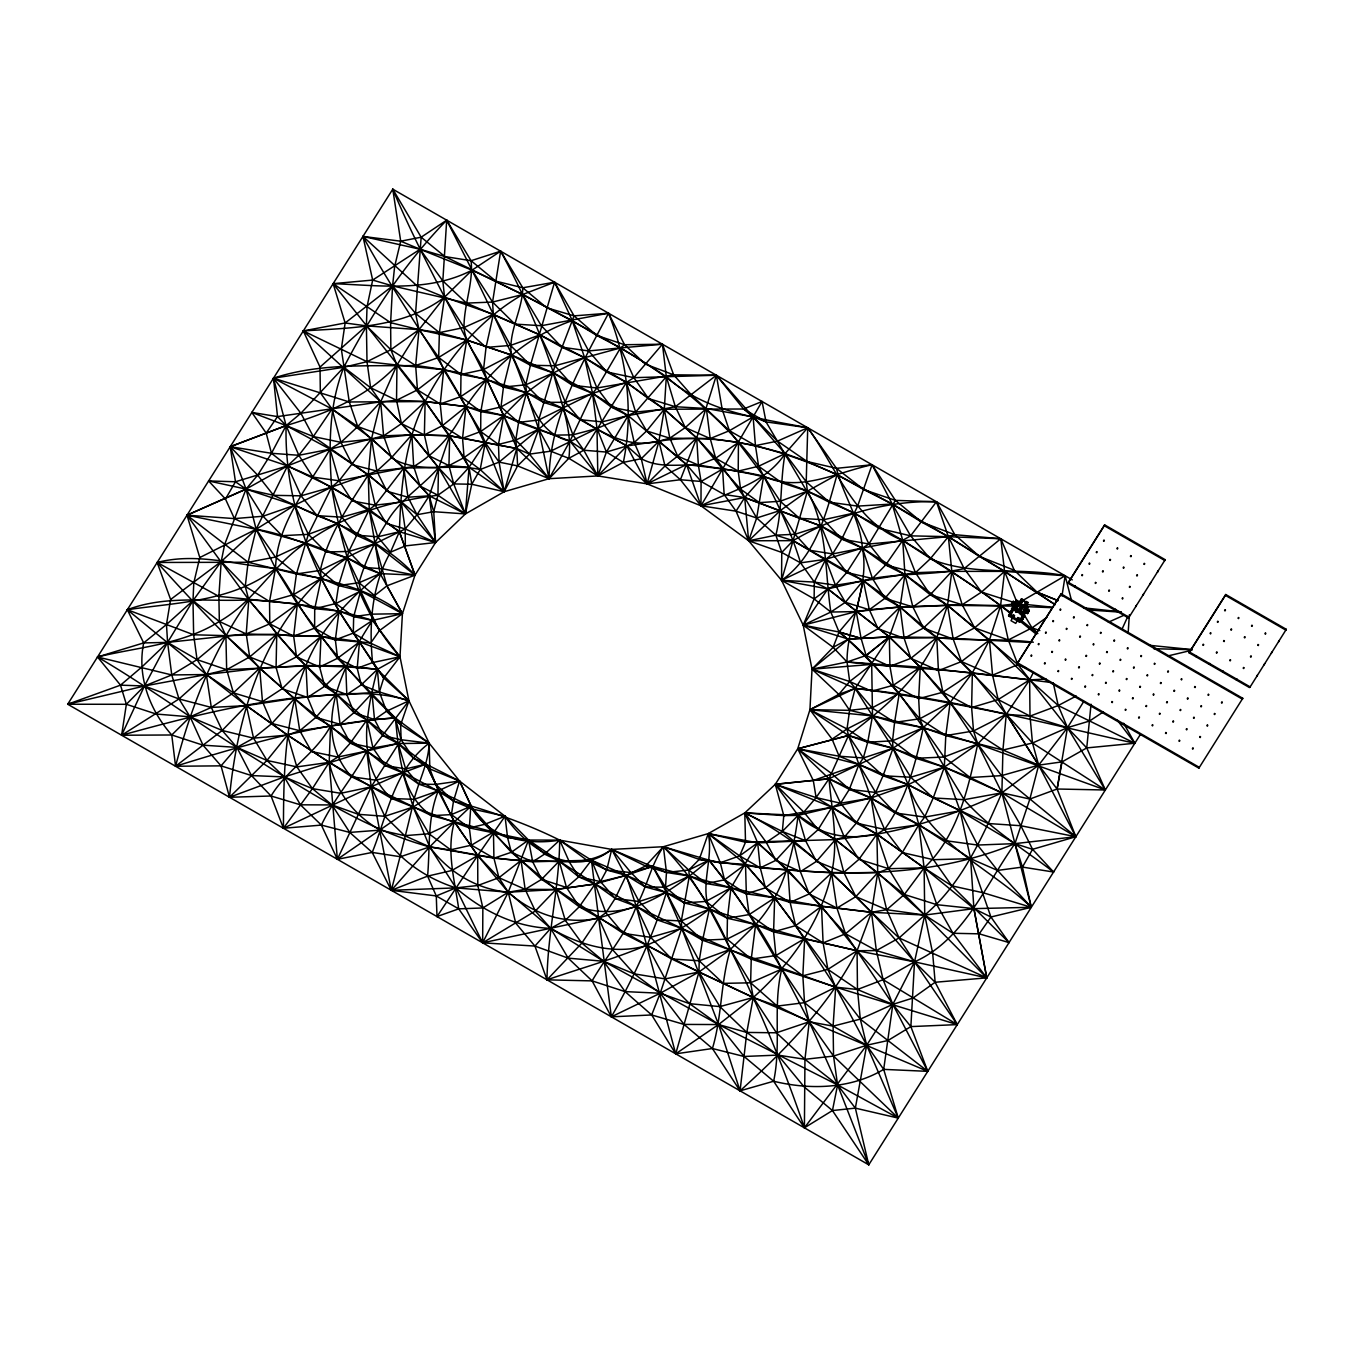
<?xml version="1.0" encoding="UTF-8"?>
<svg xmlns="http://www.w3.org/2000/svg" width="1354" height="1354" viewBox="0 0 1354 1354"><rect width="100%" height="100%" fill="white"/><g stroke="black" fill="none" stroke-linecap="round" stroke-linejoin="round"><path stroke-width="1.5" d="M1140.305 734.596L868.76 1164.829L482.65 942.824L482.853 907.959L477.81 885.499L477.691 855.542L454.385 821.844L426.002 764.147L366.883 720.023L336.249 694.077L296.492 656.842L248.781 599.839L187.004 515.197L392.778 189.171L1072.3 579.884M1123.685 723.273L1134.838 743.244C1042.089 722.918 949.848 697.936 855.153 688.391L838.82 694.382L809.946 709.682L848.501 735.476L893.031 748.254L944.33 767.143L1001.892 792.818L1029.852 799.046L1057.119 789.01L1105.338 789.991L1086.754 747.916L1067.46 727.657L1017.903 664.577L947.546 605.323L904.946 574.671L862.396 548.065L821.049 525.978L799.503 518.311L780.226 501.251L763.639 476.117L729.417 430.707L691.708 395.25L673.649 374.821L662.461 344.221L620.471 347.927L584.589 357.693L553.397 372.925L526.503 392.643L503.671 415.543L485.274 442.64L480.179 469.55L471.767 484.241L465.404 513.928L435.582 542.531L415.001 575.145L402.426 613.684L372.418 620.403C332.492 607.252 290.551 602.581 248.781 599.839C207.907 602.09 166.593 594.795 127.344 609.723L206.367 674.529L246.377 705.637L287.471 735.053L351.566 776.807L431.571 815.683L493.465 832.033L507.581 837.686L528.534 840.039L559.693 840.14L611.72 849.415L663.392 846.724L708.26 833.59L744.802 812.908L775.3 784.304L797.726 748.779L809.946 709.682L812.028 669.181L803.21 625.176L781.563 580.324L748.644 540.771L700.966 505.804L701.084 481.465L698.359 465.099L696.701 437.901L716.401 375.244L673.649 374.821L596.962 388.006L572.454 385.281L553.397 372.925L511.389 354.985L466.758 340.091L439.39 332.644L419.012 329.665L366.409 325.874L345.135 322.98L303.296 330.918L320.018 367.069L320.339 392.778L332.018 408.993L371.521 438.73L403.83 467.976L429.218 495.835L465.404 513.928L504.162 491.722L549.064 478.69L597.825 475.931L647.06 483.869L700.966 505.804L736.034 511.169L756.683 517.99L775.859 535.185L793.122 540.652L863.293 580.612L900.038 606.998L936.765 637.548C968.838 641.542 1001.3 637.988 1033.339 642.219M1033.288 672.616L1029.632 679.877L1006.293 714.286L977.723 743.955L944.33 767.143L908.111 784.694L871.062 798.014L798.081 815.379L744.802 812.908L757.681 842.814L787.825 869.962L845.522 933.786L892.828 1004.38L910.87 1026.603L927.761 1071.352L753.247 997.492L698.969 971.986L623.195 933.346L541.583 879.372L521.07 860.467L484.681 824.332L472.58 809.066L459.531 781.021L438.239 790.854L413.224 807.018L384.807 816.293L358.268 814.313L332.018 804.936L300.419 804.818L271.054 796L229.503 797.269L221.04 765.856L202.998 745.174L190.119 716.841L178.999 698.952L171.755 674.952L167.591 642.388L166.474 624.516L170.621 599.483L157.166 562.469L248.12 562.265L296.441 573.961L320.323 570.389L405.184 528.94L417.015 514.706L433.737 511.694L465.404 513.928L453.725 483.937L438.51 467.638L411.887 434.736L380.677 401.833L370.624 387.752L367.002 361.687L366.409 325.874L367.036 306.715L372.672 280.075L362.957 236.408L420.095 249.254L444.907 256.566L522.712 294.529L572.285 320.61L596.674 335.403L624.549 344.728L662.461 344.221L633.841 377.681L626.462 382.37L583.828 450.222L568.832 458.312L549.064 478.69L529.516 454.132L516.771 448.496L449.68 435.768L411.887 434.736L383.588 435.886L330.037 449.173L287.522 465.911L246.039 489.099L187.004 515.197L67.7 704.232L391.323 890.306L455.892 887.885L508.241 892.218L556.02 889.476L595.1 883.993L626.242 875.361L645.536 866.035L663.392 846.724L699.256 859.401L720.311 862.752L739.639 855.88L745.512 842.222L744.802 812.908L782.324 831.458L831.576 872.856L855.83 896.653L871.485 912.274L914.525 961.848L935.14 982.259L957.261 1024.606L835.689 987.168L751.233 959.089L681.722 928.37L636.228 906.401L615.19 898.43L595.1 883.993L559.219 861.093L544.545 854.12L528.534 840.039L505.025 816.242L459.531 781.021L429.167 743.194L408.925 700.763L383.741 677.982L372.57 662.597C368.88 625.209 371.487 585.571 390.494 552.195L405.337 545.899L435.582 542.531L417.015 514.706L368.271 474.865L330.037 449.173L286.117 425.579L277.519 416.592L273.491 378.189L332.018 408.993L357.761 426.578L403.83 467.976L429.218 495.835L433.737 511.694L435.582 542.531L399.379 531.733L369.236 509.476L331.628 487.118L287.522 465.911L271.477 453.285L266.179 433.094L251.844 412.428L277.519 416.592L380.677 401.833L396.536 400.293L425.122 401.546L465.979 406.623L503.671 415.543L569.983 441.116L583.828 450.222L606.406 452.067L626.834 445.957L658.941 441.167L669.824 438.188L710.207 438.544L738.438 442.419L755.43 445.618L785.066 453.624L807.102 461.494L837.043 474.679L892.235 504.026L921.448 522.001L954.807 534.678L1000.792 538.757L1004.566 571.388L1000.589 605.61L989.435 640.019L972.375 672.853L950.153 702.489L923.208 727.69L893.031 748.254L829.02 778.77L775.3 784.304L798.081 815.379L835.367 839.615L877.697 872.738L924.748 915.067L952.962 933.278L979.213 933.837L1009.035 942.587L951.828 885.854L924.122 867.863L876.884 834.149L816.107 797.574L813.297 780.479L797.726 748.779L839.108 756.209L908.111 784.694L960.121 810.809L1014.941 843.627L1032.56 849.313L1075.821 836.721L1038.67 765.145L1006.276 714.286L998.186 699.561L936.765 637.531C919.027 679.488 883.637 708.447 848.501 735.476L797.726 748.779L829.02 778.77L871.062 798.014L918.824 824.755L970.598 858.673L997.543 870.419L1022.439 867.085L1053.581 872.027C1023.201 848.619 989.74 828.716 964.166 799.689C948.274 773.388 931.467 747.256 919.721 718.805C893.877 688.814 870.199 656.487 839.023 631.979L830.831 612.042L814.126 598.908L781.563 580.324L781.766 552.449L775.859 535.185C782.544 508.461 780.09 480.738 785.066 453.624L807.729 427.762L836.45 468.332L863.852 489.64L892.235 504.026L948.359 536.675L1004.566 571.388L1055.172 604.629M392.778 189.171C425.021 266.84 469.533 338.957 503.671 415.543L498.475 444.417L499.101 462.12L504.162 491.722L480.179 469.55C450.899 462.916 418.572 474.526 391.408 457.77L383.588 435.886L357.761 426.578L349.281 401.969L341.326 349.078L345.135 322.98L333.135 283.663L372.672 280.075L392.575 285.897L466.487 303.11L492.568 302.06L522.712 294.529L554.581 282.191L530.429 365.241L525.758 384.79L526.503 392.643L518.599 422.397L515.756 440.101L516.771 448.496L504.162 491.722C472.952 398.651 409.331 321.88 362.957 236.408L400.699 241.198L421.162 237.204L446.702 220.177L471.074 260.73L495.852 281.158L522.779 287.776L554.581 282.191L574.079 315.871L554.954 365.766L538.672 419.994L538.689 429.235L529.516 454.132L517.6 465.894L504.162 491.722L471.767 484.241L469.059 467.282L464.1 457.584L425.122 401.546L396.959 365.055L390.866 349.704L390.612 322.675L392.575 285.897L394.657 266.45L400.699 241.198L392.778 189.171L421.162 237.204L444.907 256.566L471.074 260.73L500.642 251.184L522.779 287.776C522.509 310.506 507.97 331.933 511.389 354.985C526.858 385.111 530.802 432.264 569.983 441.116L597.825 475.931L623.331 462.374L641.288 458.701C659.432 468.569 678.913 464.117 698.359 465.099C735.459 470.735 772.694 476.117 807.407 491.163C880.218 522.39 946.497 566.395 1010.507 612.634M1053.243 682.89L1058.219 705.536L1067.477 727.657L1105.338 789.991L977.723 743.955L923.208 727.69L894.588 722.393L872.027 707.905L849.686 681.519L847.029 661.988L833.099 647.314L803.21 625.176L814.126 598.908L814.313 582.085L825.72 559.287L832.625 553.921L841.748 539.095L857.624 506.108L872.094 464.761L836.45 468.332L807.102 461.494L777.484 441.116L753.129 416.914L716.401 375.244L633.841 377.681L606.626 371.927L584.589 357.693L540.009 334.912L466.487 303.11L442.826 280.938L420.095 249.254L400.699 241.198M362.957 236.408L417.218 286.032L444.552 297.169L493.33 314.348L540.009 334.912L561.758 347.183L584.589 357.693L626.462 382.37L648.464 398.55L675.358 406.725L706.365 408.519L753.129 416.914L766.042 421.889L807.729 427.762L806.222 481.753L807.407 491.163L781.563 580.324L814.313 582.085L827.819 588.905L889.324 636.871L920.263 667.167L942.926 692.232L950.153 702.489L945.786 735.577L944.33 767.143L960.121 810.809L970.598 858.673L973.915 908.636L986.744 977.859L914.525 961.848L857.065 950.711L804.665 938.576L755.6 924.613L709.394 909.059L666.337 892.641L591.444 860.196L532.697 861.804L493.922 858.182L429.675 846.91L404.643 835.672L380.152 830.12L349.738 832.422L321.372 825.094L283.443 828.276C283.646 773.439 284.323 716.892 305.953 665.508C320.949 627.799 349.197 598.773 380.135 573.605L415.001 575.145L399.379 531.733C400.886 487.22 404.592 441.963 425.122 401.546C447.683 358.251 480.027 319.138 522.712 294.529C571.354 320.543 620.403 345.93 666.32 376.683C704.943 412.191 758.528 418.098 807.729 427.762C836.315 466.893 853.731 521.798 902.729 540.314C938.627 564.686 976.759 585.774 1010.389 613.447M1083.775 701.44L1067.477 727.657L1038.67 765.145L1029.852 799.046L1014.941 843.627L1022.439 867.085L1031.291 907.298L973.915 908.636L924.748 915.067L871.485 912.274L821.506 906.3L774.674 897.854L730.974 887.767L689.321 876.072L666.473 872.467L611.72 849.415C573.859 879.525 527.908 850.109 505.025 816.242L472.58 809.066L459.531 781.021L429.844 768.937L413.325 757.986L401.106 739.741L400.649 724.779L408.925 700.763L399.989 656.758L402.426 613.684C366.24 585.3 319.189 578.53 275.522 568.426C235.85 564.99 196.872 552.178 157.166 562.469C220.482 632.183 286.337 700.813 366.799 751.013C394.149 770.494 426.053 781.969 453.522 801.077C490.08 810.944 525.707 823.215 559.693 840.14C559.32 887.005 547.558 932.906 546.999 979.839L592.121 980.888L625.057 991.602L660.21 993.244L689.575 1003.669L719.888 1006.614L753.247 997.492C790.33 964.336 821.049 922.226 831.576 872.856C838.752 841.528 831.627 810.149 829.02 778.77L848.501 735.476L847.012 728.977L849.618 710.325L855.153 688.391L889.324 636.871L900.038 606.981L904.946 574.671L902.729 540.314L892.235 504.026L872.094 464.761C837.144 472.191 798.691 493.161 763.639 476.117C738.252 470.244 712.306 467.807 686.512 464.54L647.06 483.869L623.331 462.374L606.406 452.067L596.996 428.456L592.544 393.354L584.589 357.693L572.285 320.61L554.581 282.191M522.779 287.776L546.694 307.764L574.079 315.871L608.521 313.214C627.291 360.029 633.554 412.835 623.331 462.374M446.702 220.177L442.826 280.938L444.552 297.169L439.39 332.644L438.679 357.456L443.706 369.676L480.687 431.52L485.274 442.64L499.101 462.12L517.6 465.894L549.064 478.69L569.983 441.116L592.544 393.354L596.962 388.006L620.471 347.927L624.549 344.728L608.521 313.214L541.329 325.722L514.875 324.097L492.568 302.06L472.038 270.157L446.702 220.177C404.795 263.268 371.385 313.993 343.831 367.256C328.683 405.489 328.785 446.718 331.628 487.118C341.36 547.185 358.218 610.603 399.989 656.758L383.741 677.982L379.391 692.012L386.499 711.239L400.649 724.779L429.167 743.194L429.844 768.937L438.239 790.854L454.385 821.844L477.691 855.542L508.241 892.218L550.706 928.353L603.647 961.289L718.551 1024.555L837.584 1084.943L898.261 1118.099L883.688 1069.372L866.678 1045.237L835.689 987.168L795.61 925.628L774.674 897.854L745.512 864.326L739.639 855.88L708.26 833.59L699.256 859.401L688.78 870.03L666.473 872.467L645.536 866.035L611.72 849.415C584.64 868.693 551.603 859.35 521.07 860.467C490.114 858.91 460.258 850.871 429.675 846.91C359.148 827.582 298.709 784.795 236.882 747.391C190.135 717.688 145.318 685.039 97.522 656.978L143.676 642.913L167.591 642.388L246.225 633.943L321.016 636.329L370.607 643.167L399.989 656.758L377.377 669.367L361.264 684.87L346.827 694.551C270.174 695.719 195.179 714.963 121.623 735.239L126.362 704.3L120.506 685.158L97.522 656.978C138.497 646.941 182.824 644.622 219.348 621.469C254.315 601.971 272.645 564.838 305.767 542.92C344.407 514.605 391.018 501.065 437.934 495.226L453.725 483.937L469.059 467.282L485.274 442.64L516.771 448.496L549.064 478.69C549.673 418.623 581.509 365.021 608.521 313.214M1071.623 600.922L1065.141 575.772L1004.566 571.388L951.811 571.371L915.456 572.691L835.469 585.283L814.313 582.085L800.569 562.858L781.766 552.449L748.644 540.771L756.683 517.99L744.7 497.527L715.657 458.227L696.701 437.901L664.289 409.23L626.462 382.37L606.626 371.927L588.651 350.94L572.285 320.61C528.077 335.961 491.654 368 465.979 406.623C455.232 431.672 436.987 452.439 413.698 466.555L403.83 467.976L375.227 505.16L369.236 509.476L348.824 551.45L347.115 557.848L359.03 582.745L374.618 595.574L386.939 585.842L415.001 575.145L399.379 531.733C371.605 511.778 343.087 493.347 312.842 477.116L298.828 455.299L286.117 425.579L273.491 378.189C319.375 362.957 367.95 366.291 415.644 365.546C466.893 371.656 516.856 386.381 563.416 408.62C593.17 426.019 621.943 450.323 658.941 441.167C720.125 431.571 781.698 449.545 837.043 474.679C826.363 512.929 815.988 556.003 781.563 580.324L827.819 588.905L889.324 636.871L920.263 667.167L950.153 702.489L977.723 743.955L1001.52 775.639L1075.821 836.721L1020.848 825.737L988.065 823.503L933.228 797.946L908.111 784.694L875.666 792.462L849.33 789.365L831.39 773.371L797.726 748.779L848.501 735.476L871.062 798.014L876.884 834.149L877.697 872.738L871.485 912.274L857.065 950.711L857.471 989.503L860.298 1019.122L866.678 1045.237L898.261 1118.099L855.356 1108.131L832.456 1110.551L804.411 1127.831C778.787 1052.464 747.256 979.111 709.394 909.059C699.832 885.33 713.609 858.554 708.26 833.59L745.512 842.222L766.279 842.374L782.324 831.458L783.797 815.616L775.3 784.304L829.02 778.77L849.33 789.365L871.062 798.014L895.011 812.925L918.824 824.755L945.498 840.665L977.588 845.048L1014.941 843.627L1075.821 836.721L1057.119 789.01L1038.67 765.145L1002.925 750.031L945.786 735.577L923.208 727.69L849.618 710.325L838.82 694.382L812.028 669.181L847.029 661.988C846.775 623.178 870.03 587.518 862.396 548.065C860.298 519.361 843.102 495.226 836.45 468.332M1128.153 632.978L1129.354 614.784M662.461 344.221L666.32 376.683L664.289 409.23L646.637 430.944L634.247 442.572L626.834 445.957L597.825 475.931L568.832 458.312C572.776 429.066 559.997 400.902 553.397 372.925C539.857 330.714 521.662 290.196 500.642 251.184L472.038 270.157L444.552 297.169L419.012 329.665L396.959 365.055L380.677 401.833L371.521 438.73L368.271 474.865L369.236 509.476L380.135 573.605L402.426 613.684L379.306 630.744L370.607 643.167L353.292 633.13C311.589 572.353 284.171 500.032 286.117 425.579L300.876 413.258L343.831 367.256L367.002 361.687L390.866 349.704L419.012 329.665L466.758 340.091L511.389 354.985L530.429 365.241L553.397 372.925L592.544 393.354L628.138 415.627L686.512 464.54L701.084 481.465L724.153 494.532L744.7 497.527L821.049 525.978L841.748 539.095L862.396 548.065L885.651 564.973L915.456 572.691L930.232 594.728L947.563 605.323L989.435 640.019L1029.632 679.877L1058.219 705.536L1134.838 743.244L1086.754 747.916L1062.044 761.879L1038.67 765.145L1001.52 775.639L970.124 777.534L944.33 767.143L915.795 758.291L893.031 748.254L867.711 742.263L848.501 735.476L863.327 757.969L883.062 775.757L908.111 784.694C928.218 843.136 989.469 867.423 1031.291 907.298L990.925 916.996L973.915 908.636L924.122 867.863L876.884 834.149L856.32 823.097L831.915 807.238L775.3 784.304L803.836 812.095L818.053 829.697L835.367 839.615L904.337 894.486L986.744 977.859L935.14 982.259L913.002 998.016L892.828 1004.38L860.298 1019.122L833.099 1026.146L809.235 1021.762L777.23 1006.09L753.247 997.492L698.969 971.986L671.652 958.971L579.275 906.774L556.02 889.476L511.338 852.292L470.786 806.358L438.239 790.854L418.674 784.101L402.713 772.795L385.061 765.552L366.799 751.013L350.331 743.041L330.528 726.032L315.837 717.417L259.663 668.216L249.661 656.961L225.898 635.652L219.348 621.469L218.874 596.386L221.193 561.555L224.696 544.308L246.039 489.099L257.666 475.186L271.477 453.285L286.117 425.579C327.008 413.308 367.306 397.044 396.959 365.055L443.706 369.676L460.986 374.483L486.611 379.272L503.451 387.058L526.503 392.643L543.293 402.307L563.416 408.62L580.155 419.723L626.834 445.957L641.288 458.701L647.06 483.869L680.419 479.739L701.084 481.465L722.579 469.026L762.065 401.495L766.042 421.889L823.554 519.733L841.748 539.095L868.913 544.02L948.359 536.675L1000.792 538.757L1014.281 570.254L1037.113 592.189L1057.948 600.617L1037.113 592.189L1017.463 603.579M1016.414 605.577L1017.379 606.253M1017.074 604.646L1018.039 605.221M1017.514 606.118L1016.566 605.441M1018.157 605.086L1021.576 598.739L1023.302 599.737L1019.884 605.306M504.162 491.722L469.059 467.282L448.953 465.641L438.51 467.638L403.83 467.976L376.886 471.107L331.628 487.118L301.028 495.835L273.559 495.327L246.039 489.099L187.004 515.197L199.783 557.56L193.791 582.863L192.996 600.651L193.639 634.772L197.058 659.635L206.367 674.529L233.447 692.876L246.377 705.637L287.471 735.053L296.864 766.906L312.419 788.62L332.018 804.936L349.738 832.422L372.215 852.428L391.323 890.306L436.987 916.573L458.701 908.856L482.853 907.959L508.241 892.218L525.149 889.341L556.02 889.476L565.295 920.365L581.831 943.095L603.647 961.289L625.057 991.602L651.68 1014.958L675.714 1053.835L712.424 1048.521L744.074 1056.475L777.941 1055.104L804.953 1059.302L833.539 1056.086L866.678 1045.237L887.936 1040.515L910.87 1026.603L914.525 961.848L924.748 915.067L924.122 867.863L918.824 824.755L908.111 784.694L893.031 748.254L855.153 688.391L812.028 669.181L833.116 647.314L848.45 639.105L889.324 636.871L936.765 637.531L972.375 672.853L1006.293 714.286L1032.51 743.007L1105.338 789.991M762.065 401.495L743.6 409.01L664.289 409.23L635.618 412.09L596.996 428.456L572.894 434.837L554.006 435.159L518.599 422.397L503.671 415.543L480.822 411.633L465.979 406.623L425.122 401.546L380.677 401.833L357.761 426.578L340.954 442.335L330.037 449.173C308.357 486.611 276.741 523.27 275.522 568.426C233.176 601.684 178.136 602.31 127.344 609.723L143.676 642.913C136.906 676.221 149.634 710.105 171.755 734.985L175.563 766.246L221.04 765.856L251.455 775.554L284.289 776.925L312.419 788.62L340.683 793.309L371.182 786.86L402.713 772.795L426.002 764.147L459.531 781.021L453.522 801.077L451.424 814.6L469.364 827.92L528.534 840.039L559.219 861.093L578.75 876.867L595.1 883.993L636.228 906.401L657.045 919.84L681.722 928.37L702.557 940.218L835.689 987.168L857.471 989.503L892.828 1004.38L927.761 1071.352L883.688 1069.372C850.972 1089.005 809.946 1090.088 773.642 1081.237L740.063 1090.833L712.424 1048.521L684.024 1024.419L660.21 993.244L634.18 973.848L612.99 950.169L598.637 917.995L591.444 860.196L559.693 840.14C526.672 845.556 487.897 838.244 470.786 806.358L451.424 814.6L431.571 815.683C399.667 794.036 399.413 752.435 395.283 717.925L337.569 658.281L297.372 603.986L275.522 568.426L256.126 529.262L246.039 489.099L230.248 446.702L286.117 425.579L313.316 436.547L340.954 442.335L411.887 434.736L449.68 435.768L485.274 442.64L464.1 457.584L448.953 465.641L429.1 455.773L424.377 434.939L425.122 401.546L417.455 389.867L333.135 283.663C379.712 285.423 428.778 292.498 472.038 270.157L522.712 294.529L541.329 325.722L561.758 347.183L588.651 350.94L620.471 347.927C673.412 378.561 721.428 417.269 758.612 466.25C774.674 497.493 790.364 529.143 800.569 562.858L825.72 559.287L862.396 548.065L902.729 540.314L910.616 535.846L936.443 501.759L954.807 534.678L979.399 556.409L1004.566 571.388L1054.901 604.578M471.767 484.241L453.725 483.937L448.953 465.641L449.68 435.768L429.218 495.835L435.582 542.531L401.207 502.131L368.271 474.865L313.316 436.547L300.876 413.258L273.491 378.189L349.281 401.969L380.677 401.833L411.887 434.736L413.698 466.555L420.045 486.069L437.934 495.226L465.404 513.928L469.059 467.282L449.68 435.768L425.122 401.546L401.478 423.65L383.588 435.886L380.677 401.833L303.296 330.918C351.888 327.803 403.746 327.922 444.552 297.169L464.016 327.533L486.035 347.419L510.509 345.422L540.009 334.912L554.954 365.766L572.454 385.281L592.544 393.354L611.568 407.199L628.138 415.627L675.358 406.725L716.401 375.244L743.6 409.01L753.129 416.914L785.066 453.624L806.222 481.753L829.207 502.182L854.239 512.997L879.186 528.382L910.616 535.846L948.359 536.675L954.807 534.678L948.359 536.675L930.266 558.813L915.456 572.691L902.729 540.314L885.651 564.973L868.913 544.02L854.239 512.997L823.554 519.733L799.503 518.311L744.7 497.527L700.966 505.804L680.419 479.739L665 465.996L658.941 441.167L664.289 409.23L648.464 398.55L633.841 377.681L620.471 347.927L596.674 335.403L574.079 315.871M1091.036 704.232L1086.754 747.916M421.162 237.204L415.56 313.417L419.012 329.665L415.644 365.546L417.455 389.867L440.219 404L460.698 396.654L486.611 379.272C482.735 360.418 465.387 347.166 464.016 327.533C463.813 305.022 473.528 283.104 471.074 260.73M1015.466 602.936L981.515 592.087L964.166 568.595L948.359 536.675L936.443 501.759L895.4 500.371L868.913 544.02L862.396 548.065L846.741 572.488L835.469 585.283L827.819 588.905L803.21 625.176L839.023 631.979C860.704 650.479 880.32 672.126 899.259 693.4L894.588 722.393L892.54 740.79L893.031 748.254L863.327 757.969L839.108 756.209L832.067 739.132L809.946 709.682L855.153 688.391C905.928 694.72 956.076 703.725 1006.276 714.286L1002.925 750.031L1001.892 792.818L1031.291 907.298L983.393 892.828L951.828 885.854L933.465 859.705L918.824 824.755L924.664 817.088L933.228 797.946L944.33 767.143L910.751 777.247L883.062 775.757L858.91 764.485L797.726 748.779M910.87 1026.603L957.261 1024.606L914.525 961.848L876.343 950.593L857.065 950.711C829.105 1005.65 785.252 1049.841 740.063 1090.833L746.799 1032.425L753.247 997.492L750.624 982.801L751.233 959.089L755.6 924.613C783.204 894.419 793.207 854.865 798.081 815.379L803.836 812.095L831.915 807.238L840.58 803.227L871.062 798.014L875.666 792.462L883.062 775.757L893.031 748.254L910.751 777.247L933.228 797.946L964.166 799.689L1001.892 792.818L1038.67 765.145L1032.493 743.007L1030.005 716.097L1029.632 679.877L920.263 667.167L847.029 661.988L866.103 655.488L889.324 636.871L904.134 638.276L936.765 637.531L938.424 670.653L942.926 692.232L971.613 707.55L998.186 699.561L1029.632 679.877L1046.134 679.065M1021.542 617.119L1022.033 615.461M1013.926 609.977L1023.607 615.545C1031.359 605.306 1019.274 608.369 1028.82 611.483L1027.449 613.599L1024.335 611.636L1027.551 613.48M1019.139 602.97L1016.228 601.311L1008.578 615.833L1019.477 622.112C1020.577 622.248 1030.986 602.581 1024.876 608.437L1028.82 611.483M883.688 1069.372L892.828 1004.38L914.525 961.848C963.879 939.964 985.34 885.211 1014.941 843.627C914.475 885.144 803.938 874.396 699.256 859.401M957.261 1024.606L883.13 979.687L857.065 950.711L773.591 931.84L755.6 924.613L730.415 949.374L698.969 971.986L665.119 978.925L634.18 973.848L603.647 961.289L568.155 958.141L534.932 946.074L482.65 942.824L458.701 908.856L436.276 895.942L391.323 890.306C399.21 860.044 407.114 829.68 414.121 799.334C419.012 780.496 428.473 763.013 429.167 743.194L398.144 743.532L366.799 751.013L284.289 776.925L229.503 797.269C238.067 707.347 268.972 610.925 347.115 557.848L380.135 573.605L359.03 582.745L338.585 585.554L321.236 578.378L296.441 573.961L275.404 557.069L256.126 529.262L234.394 518.599L187.004 515.197L248.12 562.265L275.404 557.069L305.767 542.92L347.115 557.848L363.701 567.36L380.135 573.605M1061.993 595.929L1065.141 575.772C1020.374 566.835 973.391 576.669 930.266 558.813L910.616 535.846L892.235 504.026L857.624 506.108L829.207 502.182L807.407 491.163L781.732 482.786L758.612 466.25L755.43 445.618L753.129 416.914L729.417 430.707L710.207 438.544L685.276 427.593L675.358 406.725L666.32 376.683L635.618 412.09L611.568 407.199L596.962 388.006L584.589 357.693L554.954 365.766L530.429 365.241L510.509 345.422L493.33 314.348L472.038 270.157L420.095 249.254L372.672 280.075M1062.044 761.879L1057.102 789.01L1067.46 727.657L1089.581 721.005L1103.29 711.933M500.642 251.184L492.568 302.06L493.33 314.348L486.035 347.419L483.53 369.574L503.451 387.058L525.758 384.79L553.397 372.925L565.346 402.341L580.155 419.723L601.971 421.856L628.138 415.627L634.247 442.572L641.288 458.701L658.941 441.167L686.512 464.54L700.966 505.804C730.585 490.774 765.585 483.412 785.066 453.624L758.612 466.25L738.218 471.107L715.657 458.227L710.207 438.544L706.365 408.519L685.276 427.593L669.824 438.188L646.637 430.944L635.618 412.09L626.462 382.37L565.346 402.341L543.293 402.307L525.758 384.79L493.33 314.348L464.016 327.533L439.39 332.644L415.56 313.417L392.575 285.897L345.135 322.98M1075.821 836.721L1001.892 792.818C961.966 811.368 920.348 826.431 876.884 834.149C849.127 840.394 819.085 835.672 798.081 815.379L783.797 815.616L744.802 812.908C793.681 836.772 833.81 873.736 871.485 912.274L876.343 950.593L883.13 979.687L892.828 1004.38L866.678 1045.237L804.411 1127.831L773.642 1081.237C781.563 1044.306 772.559 1006.157 781.783 969.041C762.607 929.91 735.916 894.351 708.971 860.128L663.392 846.724C650.834 865.003 646.941 887.259 636.228 906.401C626.377 934.209 606.457 955.738 592.121 980.888L611.365 1016.837L651.68 1014.958L684.024 1024.419L718.551 1024.555L746.799 1032.425L776.434 1032.797L809.235 1021.762L833.539 1056.086L898.261 1118.099M847.012 661.988C888.884 666.185 930.553 668.774 972.358 672.853L971.613 707.55L973.526 730.974L977.723 743.955C968.499 787.622 957.82 836.197 924.122 867.863L888.562 868.693L858.944 859.333L844.321 837.144L831.915 807.238L818.053 829.697L805.562 840.716L757.681 842.814L730.974 887.767L709.394 909.059L702.557 940.218L699.189 960.798L698.969 971.986L719.888 1006.614L746.799 1032.425L777.941 1055.104L804.124 1086.873L832.456 1110.551L868.76 1164.829L855.356 1108.131L866.678 1045.237L833.099 1026.146L804.53 1002.671L781.783 969.041L749.151 914.576L730.974 887.767L708.971 860.128L688.78 870.03L663.392 846.724L666.473 872.467L665.508 887.242L666.337 892.641L681.722 928.37L718.551 1024.555L740.063 1090.833M832.456 1110.551L837.584 1084.943L833.539 1056.086L833.099 1026.146L835.689 987.168L827.92 969.362L823.097 942.892L821.506 906.3C800.891 884.331 780.276 862.769 757.681 842.814L708.26 833.59L720.311 862.752L724.542 879.795L746.342 893.826L774.674 897.854L790.11 902.39L871.485 912.274L886.701 909.719L924.748 915.067C962.288 883.367 982.513 836.823 1001.892 792.818L977.723 743.955L943.958 757.038L915.795 758.291L892.54 740.79L872.501 715.928L871.705 664.408L812.028 669.181L848.467 639.122L889.324 636.871L889.933 666.32L910.853 658.349L936.765 637.531M889.933 666.32L866.103 655.488L861.093 638.394L856.253 611.585L863.277 580.595C896.297 572.268 931.095 576.076 964.166 568.595L1000.792 538.757M645.536 866.035L652.679 866.391L681.316 920.923L702.557 940.218L727.081 939.134L755.6 924.613L727.42 918.283L709.394 909.059L684.261 902.966L666.337 892.641L645.113 886.904L630.964 872.585L611.72 849.415L606.71 870.03L600.448 881.606L595.1 883.993L556.02 889.476L535.304 911.022L482.65 942.824L436.987 916.573L436.276 895.942L427.593 876.14C430.132 847.452 427.221 818.29 438.239 790.854L414.121 799.334L391.729 798.521L329.191 762.37L287.471 735.053L253.553 738.167L222.191 730.466L190.119 716.841L156.184 714.032L126.362 704.3L67.7 704.232L120.506 685.158L141.848 667.014L167.591 642.388L192.996 600.651L221.193 561.555L256.126 529.262L294.647 505.262L331.628 487.118L339.092 480.788L371.521 438.73L376.886 471.107L386.838 491.214L407.96 497.223L429.218 495.835L417.015 514.706L407.96 497.223L403.83 467.976L339.092 480.788L312.842 477.116L287.522 465.911L230.248 446.702L235.461 481.77L225.475 499.034L234.394 518.599L263.014 516.246L294.647 505.262C336.926 523.964 383.097 540.178 415.001 575.145L382.86 568.832L363.701 567.36L348.824 551.45L337.586 523.473L317.073 515.671L273.559 495.327L257.666 475.186L230.248 446.702L286.117 425.579L251.844 412.428M433.737 511.694L437.934 495.226L438.51 467.638L411.887 434.736L391.408 457.77L376.886 471.107L352.328 464.659L340.954 442.335L332.018 408.993L313.316 436.547L298.828 455.299L287.522 465.911L256.126 529.262L248.12 562.265L245.243 586.434L248.781 599.839L246.225 633.943L249.661 656.961L276.081 667.454L305.953 665.508L345.71 665.829L377.377 669.367L408.925 700.763L372.959 748L366.799 751.013L337.823 757.055L329.191 762.37L296.864 766.906L266.975 760.44L236.882 747.391L202.998 745.174L171.755 734.985L121.623 735.239L144.472 685.987L167.591 642.388L197.058 659.635L226.66 669.705L276.081 667.454L296.492 656.842L321.016 636.329L335.352 639.833L359.487 641.931L399.989 656.758L372.418 620.403L353.665 616.629L339.059 611.06L314.72 608.691L297.372 603.986L218.874 596.386L157.166 562.469M712.424 1048.521C722.139 1016.194 720.514 981.819 730.415 949.374C714.303 911.953 691.792 876.224 663.392 846.724M320.018 367.069L366.409 325.874L390.866 349.704L415.644 365.546L438.679 357.456L466.758 340.091L460.986 374.483L460.698 396.654L480.822 411.633L500.997 406.945L518.599 422.397L538.672 419.994L592.544 393.354L601.971 421.856L614.124 438.594L626.834 445.957L647.06 483.869L658.941 441.167L646.637 430.944M855.356 1108.131L837.584 1084.943L804.953 1059.302L776.434 1032.797L753.247 997.492L718.551 1024.555L675.714 1053.835L698.969 971.986L660.21 993.244L611.365 1016.837L598.637 917.995L605.898 912.782L615.19 898.43L626.242 875.361L652.679 866.391L689.321 876.072L706.365 883.57L730.974 887.767L746.342 893.826L765.45 887.818L787.825 869.962L831.576 872.856L877.697 872.738L888.562 868.693L902.272 852.563L918.824 824.755L884.585 829.443L856.32 823.097L840.58 803.227L829.02 778.77L816.107 797.574L803.836 812.095L783.797 815.616M120.506 685.158L144.472 685.987L178.999 698.952L211.309 707.431L246.377 705.637L253.553 738.167L266.975 760.44L284.289 776.925L300.419 804.818L321.372 825.094L337.383 859.299L372.215 852.428C387.532 814.516 394.352 769.123 429.167 743.194L395.283 717.925C320.204 722.985 247.071 743.972 175.563 766.246C190.863 707.313 213.289 649.7 248.781 599.839L269.801 623.805L276.741 634.214L324.706 686.275L336.249 694.077L353.969 712.678L366.883 720.023L383.013 735.679L398.144 743.532L413.325 757.986L426.002 764.147L429.844 768.937M1026.18 609.317L1026.857 608.217M1031.223 642.524L936.765 637.548L947.546 605.323L951.811 571.371L948.359 536.675L921.448 522.001L895.4 500.371L872.094 464.761M303.296 330.918L367.002 361.687L396.959 365.055L396.536 400.293L401.478 423.65L424.377 434.939L442.403 425.664L465.979 406.623L462.543 438.29L464.1 457.584L480.179 469.55L499.101 462.12L563.416 408.62L572.894 434.837L583.828 450.222L597.825 475.931L606.406 452.067L628.138 415.627M833.116 647.314L839.023 631.979L856.253 611.585L869.319 609.723L900.038 606.981L962.203 604.747L974.643 627.867L1008.307 639.968L1032.019 627.867L1046.879 617.356M651.68 1014.958L660.21 993.244L681.722 928.37L681.316 920.923L689.321 876.072L688.78 870.03L706.365 883.57L724.542 879.795L745.512 864.326L760.254 867.863L787.825 869.962L790.11 902.39L795.61 925.628L823.097 942.892L845.522 933.786L871.485 912.274L899.073 937.95L914.525 961.848L883.13 979.687L857.471 989.503L827.92 969.362L774.674 897.854L745.512 864.326L708.26 833.59M1011.59 609.215L1012.487 607.777L1011.946 608.521M1013.909 605.543L1014.535 604.392M1015.923 604.815L1015.466 605.813L1015.974 604.747M680.419 479.739L696.701 437.901L664.289 409.23L669.824 438.188L677.66 456.129L698.359 465.099L715.657 458.227L738.438 442.419L738.218 471.107L740.553 489.116L744.7 497.527L748.644 540.771L793.122 540.652C836.417 515.18 885.973 500.354 936.443 501.759M1024.555 607.946L1023.252 612.363L1016.803 608.64L1018.479 604.002M1016.414 603.461L1013.164 601.396L1011.54 604.273L1014.755 606.067C1011.54 605.881 1010.202 602.005 1013.994 604.578L1016.346 599.957L1018.225 601.041L1017.176 603.596M1012.064 603.596L1013.418 601.43L1015.297 602.513M1016.346 603.63L1013.164 601.396M1013.994 604.578L1016.346 599.957M1011.556 612.803L1013.537 608.589M1008.578 615.833L1016.228 601.311M1014.586 608.945L1017.446 602.005L1009.796 616.527L1015.923 604.409M1012.318 615.782L1013.554 614.682L1014.586 615.731L1014.028 616.764L1012.487 615.393M1017.802 606.203L1015.805 610.265L1017.497 611.246L1015.991 612.313L1015.466 610.722M1013.571 615.952L1011.015 620.691L1015.737 623.399L1017.853 619.59M1015.839 609.994L1019.003 604.764L1016.786 603.038M1019.393 602.479L1018.293 604.646M1017.04 611.974L1017.768 610.603L1017.311 611.331A3.267 2.843 22.4 0 1 1020.747 614.073M1019.664 607.591L1021.559 603.732L1019.427 602.496M1023.252 612.363L1021.153 610.772L1018.851 611.483L1021.559 603.732M1018.851 611.483L1021.018 606.253M1020.493 607.523L1019.105 611.06M1019.68 611.957L1021.288 608.064M1017.649 617.526L1019.24 617.949L1018.783 619.506L1017.26 618.084M1021.898 608.64L1021.407 607.878L1019.884 611.449M1022.253 606.964L1021.288 608.318M1021.83 608.826L1023.709 604.967L1025.824 606.186L1024.876 608.437M1022.609 613.396C1019.867 615.088 1020.798 615.021 1020.374 613.937M1021.153 610.772L1023.709 604.967M1026.01 601.988L1023.116 600.177L1019.833 605.441M1024.944 607.726L1022.27 613.988L1020.831 612.363L1020.104 613.734M1019.477 622.112L1020.07 620.674M1021.102 618.186C1018.208 623.246 1025.283 619.167 1022.388 617.001M1021.288 618.236L1020.137 621.063L1010.439 615.495M1021.559 617.627L1022.439 615.461M1024.403 608.454L1027.974 602.428L1026.23 601.43L1022.676 607.269M1023.709 617.475L1024.589 615.359L1022.118 620.014L1023.709 617.475L1021.83 616.392M1027.517 613.413L1025.824 611.382L1028.194 606.761L1026.298 605.678M1028.989 610.502L1027.144 609.317M1242.769 698.309L1198.882 768.141L1017.209 663.68L1061.096 593.847L1242.769 698.309L1242.413 699.155L1060.741 594.711L1061.096 593.847M1030.919 655.911L1031.274 655.048M1031.46 656.216L1031.816 655.37M1038.179 644.402L1038.535 643.556M1038.721 644.724L1039.077 643.861M1045.44 632.91L1045.779 632.064M1045.982 633.215L1046.32 632.369M1068.357 582.355L1074.805 586.079L1074.467 586.925L1068.001 583.202L1068.357 582.355L1104.627 524.878L1165.185 559.693L1164.846 560.539L1104.289 525.724L1104.627 524.878M1052.684 621.418L1053.04 620.555M1053.226 621.723L1053.581 620.877M1059.945 609.909L1060.3 609.063M1060.487 610.231L1060.842 609.368M1074.873 586.841L1075.228 585.994M1044.374 663.646L1044.729 662.8M1044.916 663.951L1045.271 663.105M1081.711 575.433L1082.066 574.57M1082.252 575.738L1082.608 574.891M1051.635 652.137L1051.99 651.291M1052.176 652.459L1052.532 651.612M1088.971 563.924L1089.327 563.078M1089.513 564.229L1089.868 563.382M1058.896 640.645L1059.251 639.799M1059.437 640.95L1059.776 640.103M1096.232 552.432L1096.588 551.586M1096.774 552.737L1097.112 551.89M1066.157 629.153L1066.495 628.307M1066.681 629.458L1067.037 628.611M1103.493 540.94L1103.832 540.077M1104.018 541.245L1104.373 540.398M1073.4 617.661L1073.756 616.798M1073.942 617.966L1074.297 617.119M1088.328 594.592L1088.684 593.729M1057.829 671.381L1058.185 670.535M1058.371 671.686L1058.726 670.839M1095.166 583.168L1095.521 582.305M1095.708 583.472L1096.063 582.626M1065.09 659.889L1065.446 659.026M1065.632 660.193L1065.987 659.347M1102.427 571.659L1102.782 570.813M1102.968 571.98L1103.324 571.117M1109.688 560.167L1110.043 559.32M1110.229 560.471L1110.568 559.625M1079.612 636.888L1079.95 636.041M1080.137 637.192L1080.492 636.346M1116.948 548.675L1117.287 547.828M1117.473 548.979L1117.829 548.133M1086.856 625.396L1087.211 624.532M1087.397 625.7L1087.753 624.854M1102.139 601.464L1101.919 602.699L1114.833 610.129L1115.188 609.283L1102.258 601.853M1071.302 679.116L1071.64 678.269M1071.826 679.42L1072.182 678.574M1108.638 590.903L1108.977 590.056M1109.163 591.207L1109.518 590.361M1078.546 667.624L1078.901 666.777M1079.087 667.928L1079.443 667.082M1085.806 656.131L1086.162 655.268M1086.348 656.436L1086.687 655.59M1123.143 567.901L1123.498 567.055M1123.685 568.223L1124.04 567.36M1093.067 644.622L1093.406 643.776M1093.609 644.927L1093.947 644.081M1130.404 556.409L1130.742 555.563M1130.945 556.714L1131.284 555.868M1100.311 633.13L1100.667 632.284M1100.853 633.435L1101.208 632.589M1115.239 610.062L1115.594 609.215M1084.757 686.85L1085.096 686.004M1085.282 687.172L1085.637 686.309M1122.094 598.637L1122.432 597.791M1122.618 598.942L1122.974 598.096M1092.001 675.358L1092.356 674.512M1092.543 675.663L1092.898 674.817M1129.338 587.145L1129.693 586.282M1129.879 587.45L1130.235 586.604M1099.262 663.866L1099.617 663.003M1099.803 664.171L1100.159 663.325M1136.598 575.636L1136.954 574.79M1137.14 575.958L1137.495 575.095M1106.523 652.357L1106.878 651.511M1107.064 652.679L1107.403 651.816M1143.859 564.144L1144.215 563.298M1144.401 564.449L1144.739 563.602M1113.783 640.865L1114.122 640.019M1114.308 641.17L1114.664 640.324M1129.05 616.95L1128.694 617.796L1165.185 559.693M1098.212 694.585L1098.551 693.739M1098.737 694.907L1099.093 694.043M1135.668 606.761L1136.311 605.441M1105.456 683.093L1105.812 682.247M1105.998 683.398L1106.353 682.551M1142.928 595.269L1143.571 593.949M1112.717 671.601L1113.073 670.755M1113.259 671.906L1113.614 671.059M1150.189 583.76L1150.815 582.457M1119.978 660.109L1120.333 659.246M1120.52 660.413L1120.858 659.567M1157.433 572.268L1157.788 571.422M1157.721 571.811L1158.076 570.965M1127.239 648.6L1127.577 647.754M1127.764 648.921L1128.119 648.058M1111.668 702.337L1112.006 701.474M1112.209 702.641L1112.548 701.795M1118.929 690.828L1119.267 689.981M1119.453 691.149L1119.809 690.286M1126.173 679.336L1126.528 678.489M1126.714 679.64L1127.07 678.794M1133.433 667.844L1133.789 666.98M1133.975 668.148L1134.313 667.302M1140.694 656.335L1141.033 655.488M1141.219 656.656L1141.574 655.793M1125.123 710.071L1125.479 709.225M1125.665 710.376L1126.003 709.53M1132.384 698.562L1132.723 697.716M1132.909 698.884L1133.264 698.038M1139.628 687.07L1139.983 686.224M1140.17 687.375L1140.525 686.529M1146.889 675.578L1147.244 674.732M1147.43 675.883L1147.786 675.037M1154.15 664.086L1154.488 663.223M1154.691 664.391L1155.03 663.545M1138.579 717.806L1138.934 716.96M1139.12 718.111L1139.459 717.265M1145.839 706.314L1146.178 705.451M1146.364 706.619L1146.72 705.772M1153.083 694.805L1153.439 693.959M1153.625 695.127L1153.98 694.263M1160.344 683.313L1160.7 682.467M1160.886 683.618L1161.241 682.771M1167.605 671.821L1167.96 670.975M1168.147 672.126L1168.485 671.279M1152.034 725.541L1152.389 724.695M1152.576 725.846L1152.931 724.999M1159.295 714.049L1159.633 713.203M1159.836 714.353L1160.175 713.507M1166.539 702.557L1166.894 701.694M1167.08 702.861L1167.436 702.015M1189.455 652.002L1195.92 655.708L1195.565 656.555L1189.117 652.848L1189.455 652.002L1225.742 594.508L1286.3 629.322L1285.945 630.185L1225.387 595.354L1225.742 594.508M1173.8 691.048L1174.155 690.202M1174.341 691.369L1174.697 690.506M1181.06 679.556L1181.416 678.709M1181.602 679.86L1181.94 679.014M1195.988 656.487L1196.344 655.641M1165.489 733.276L1165.845 732.429M1166.031 733.597L1166.386 732.734M1202.826 645.063L1203.181 644.216M1203.367 645.367L1203.723 644.521M1172.75 721.784L1173.106 720.937M1173.292 722.088L1173.63 721.242M1210.087 633.57L1210.442 632.707M1210.628 633.875L1210.967 633.029M1180.011 710.291L1180.349 709.428M1180.536 710.596L1180.891 709.75M1217.348 622.061L1217.686 621.215M1217.872 622.383L1218.228 621.52M1187.255 698.782L1187.61 697.936M1187.796 699.104L1188.152 698.241M1224.591 610.569L1224.947 609.723M1225.133 610.874L1225.488 610.028M1194.516 687.29L1194.871 686.444M1195.057 687.595L1195.413 686.749M1209.444 664.222L1209.799 663.375M1178.945 741.01L1179.3 740.164M1179.486 741.332L1179.842 740.486M1216.281 652.797L1216.637 651.951M1216.823 653.102L1217.178 652.256M1186.206 729.518L1186.561 728.672M1186.747 729.823L1187.086 728.977M1223.542 641.305L1223.898 640.459M1224.084 641.61L1224.422 640.764M1193.466 718.026L1193.805 717.18M1193.991 718.331L1194.346 717.485M1230.803 629.813L1231.141 628.95M1231.328 630.118L1231.683 629.271M1200.71 706.534L1201.066 705.671M1201.252 706.839L1201.607 705.993M1238.047 618.304L1238.402 617.458M1238.588 618.626L1238.944 617.762M1207.971 695.025L1208.327 694.179M1208.513 695.347L1208.868 694.484M1223.254 671.11L1223.017 672.346L1235.948 679.776L1236.287 678.929L1223.373 671.499M1192.4 748.762L1192.756 747.899M1192.942 749.067L1193.297 748.22M1229.737 660.532L1230.092 659.686M1230.278 660.854L1230.634 659.99M1199.661 737.253L1200.016 736.407M1200.203 737.575L1200.558 736.711M1206.922 725.761L1207.26 724.915M1207.463 726.066L1207.802 725.219M1244.258 637.548L1244.597 636.702M1244.8 637.852L1245.138 637.006M1214.166 714.269L1214.521 713.406M1214.707 714.573L1215.063 713.727M1251.502 626.039L1251.858 625.193M1252.044 626.36L1252.399 625.514M1221.426 702.76L1221.782 701.914M1221.968 703.081L1222.323 702.218M1198.882 768.141L1199.221 767.295L1017.565 662.834M1236.354 679.691L1236.71 678.845M1243.192 668.284L1243.547 667.42M1243.734 668.588L1244.089 667.742M1250.453 656.775L1250.808 655.928M1250.994 657.096L1251.35 656.233M1257.714 645.283L1258.069 644.436M1258.255 645.587L1258.594 644.741M1264.974 633.79L1265.313 632.927M1265.499 634.095L1265.855 633.249M1250.165 686.58L1249.81 687.443L1286.3 629.322M1256.783 676.391L1257.426 675.087M1264.044 664.899L1264.67 663.595M1271.288 653.407L1271.931 652.086M1278.548 641.914L1278.904 641.051M1278.836 641.441L1279.191 640.594M1121.975 629.271L1127.814 616.442M868.76 1164.829L837.584 1084.943L809.235 1021.762L804.53 1002.671L802.837 975.811L775.927 955.518L773.591 931.84L749.151 914.576L746.342 893.826L745.512 864.326L720.311 862.752L708.971 860.128C673.92 889.815 627.41 924.443 579.275 906.774L566.497 887.479L541.583 879.372L532.697 861.804L511.338 852.292L507.581 837.686L505.025 816.242L484.681 824.332L469.364 827.92L413.224 807.018L337.383 859.299L371.182 786.86L401.106 739.741L395.283 717.925C368.085 693.282 344.458 664.916 321.016 636.329C302.721 615.596 292.109 590.31 275.522 568.426L269.531 601.514L269.801 623.805L293.666 636.211L321.016 636.329L319.629 667.048L324.706 686.275L346.827 694.551L379.391 692.012L408.925 700.763L386.499 711.239L374.516 719.533L299.759 730.737L287.471 735.053L266.975 760.44L229.503 797.269M415.001 575.145L374.973 543.699L356.288 535.152L341.851 517.16L331.628 487.118L308.357 534.339L305.767 542.92L320.323 570.389L321.236 578.378L339.059 611.06L377.377 669.367C366.494 711.662 354.782 765.416 391.729 798.521L413.224 807.018L429.675 846.91L455.892 887.885L482.65 942.824L508.241 892.218L528.534 840.039L511.338 852.292L493.922 858.182L471.446 845.167L450.645 849.804L428.93 833.759L413.224 807.018L402.713 772.795L376.141 780.209L351.566 776.807C309.186 729.704 343.374 664.78 372.418 620.403L353.292 633.13L335.352 639.833L314.602 628.154L293.666 636.211L276.741 634.214L225.898 635.652L193.639 634.772L127.344 609.723M321.372 825.094C333.829 798.809 353.8 777.111 366.799 751.013L371.182 786.86L391.323 890.306L427.593 876.14L451.83 870.52L477.691 855.542L505.025 816.242M611.365 1016.837C633.774 977.385 653.085 936.105 666.337 892.641L639.054 901.527L615.19 898.43L600.448 881.606L591.444 860.196L587.331 860.518L559.693 840.14L544.545 854.12L532.697 861.804L528.534 840.039L527.688 841.291M1013.384 608.826L1012.961 609.791L1013.452 608.708M1014.451 604.798L1013.994 605.509M1022.439 867.085L1032.56 849.313L1020.848 825.737L1001.892 792.818L970.124 777.534L943.958 757.038L899.259 693.4L872.027 707.905L849.618 710.325L809.946 709.682L847.012 728.977L867.711 742.263L892.54 740.79L923.208 727.69C915.744 763.351 906.232 799.419 884.585 829.443L876.884 834.149L858.944 859.333L843.796 872.382L816.428 861.398L805.562 840.716L798.081 815.379L782.324 831.458L805.562 840.716M1012.03 608.352L1011.641 609.232M700.966 505.804L722.579 469.026L696.701 437.901L677.66 456.129L665 465.996L647.06 483.869M1016.617 604.239L1017.7 603.444L1016.617 604.239L1018.09 605.509M1016.922 604.984L1017.023 603.613M1018.851 603.038L1021.576 598.739M1017.92 605.56L1018.783 605.12M1013.147 616.882L1011.743 616.645M1020.442 607.591L1021.948 608.437M1020.628 607.929L1020.882 609.148L1021.407 607.878M1025.266 606.727L1027.974 602.428M1024.86 608.691L1025.452 609.892L1026.535 609.097L1025.249 607.912M1026.23 608.352L1026.146 609.723M1025.452 609.892L1026.535 609.097M1026.891 608.843L1028.194 606.761M1024.149 614.276L1020.273 619.573L1037.807 633.554L1032.019 627.867L1024.741 615.715M1029.023 610.4C1025.655 615.308 1032.459 608.386 1026.163 608.911M1017.209 663.68L1060.741 594.711M1068.001 583.202L1104.289 525.724M1189.117 652.848L1225.387 595.354M936.765 637.548L923.428 628.036L900.038 606.981L884.924 598.316L863.277 580.595L846.741 572.488L832.625 553.921L821.049 525.978L794.967 534.271L775.859 535.185L748.644 540.771L736.034 511.169L744.7 497.527L763.639 476.117L756.683 517.99L780.547 510.407L807.407 491.163L837.043 474.679L863.852 489.64L895.4 500.371M436.987 916.573L477.691 855.542L498.932 877.697L508.241 892.218L515.739 923.157L534.932 946.074L546.999 979.839C602.75 960.731 662.428 946.581 709.394 909.059L681.316 920.923L657.045 919.84L639.054 901.527L611.72 849.415M266.179 433.094L277.519 416.592M592.121 980.888L568.155 958.141L550.706 928.353L535.304 911.022L525.149 889.341L498.932 877.697L493.922 858.182L493.465 832.033L471.446 845.167L469.364 827.92L470.786 806.358L454.385 821.844L428.93 833.759L404.643 835.672L384.807 816.293L371.182 786.86L283.443 828.276L271.054 796C287.031 769.461 315.617 753.907 330.528 726.032L329.191 762.37L337.383 859.299M979.213 933.837L990.925 916.996L970.598 858.673L933.465 859.705L902.272 852.563L884.585 829.443L871.062 798.014L856.32 823.097L844.321 837.144L835.367 839.615L745.512 842.222M283.443 828.276L312.419 788.62L329.191 762.37C335.674 791.413 354.393 815.48 380.152 830.12C396.925 858.571 424.784 877.883 455.892 887.885C482.498 910.87 515.095 927.168 550.706 928.353C579.884 945.075 613.751 955.501 647.026 945.447L665.119 978.925L689.575 1003.669L718.551 1024.555L744.074 1056.475L773.642 1081.237M1012.894 606.101L947.563 605.323L923.428 628.053L904.134 638.293L878.035 628.713L869.319 609.723L863.277 580.595L845.353 602.293L830.831 612.042L803.21 625.176L848.467 639.122M838.82 694.382L849.686 681.519L871.705 664.408L889.933 666.303L893.285 685.276L918.672 698.698L942.926 692.216L972.358 672.853L1050.586 682.399M221.04 765.856L236.882 747.391L253.553 738.167L271.917 723.476L294.681 698.359C332.745 694.636 371.588 688.712 408.925 700.763M935.14 982.259L932.652 953.081L924.748 915.067L899.073 937.95L876.343 950.593L845.522 933.786L836.924 908.077L831.576 872.856L809.167 893.962L790.11 902.39L765.45 887.818L760.254 867.863L757.681 842.814L739.639 855.88L760.254 867.863L775.808 860.365L793.444 841.189L800.383 871.671L809.167 893.962L836.924 908.077L855.83 896.653L877.697 872.738L886.701 909.719L899.073 937.95L986.744 977.859L973.915 908.636L936.833 904.692L904.337 894.486L888.562 868.693L876.884 834.149L835.367 839.615L816.428 861.398L800.383 871.671L775.808 860.365L766.279 842.374L744.802 812.908M391.323 890.306L429.675 846.91L454.385 821.844C446.109 851.057 454.622 879.931 458.701 908.856M534.932 946.074L550.706 928.353L565.295 920.365L579.275 906.774L595.1 883.993L605.898 912.782L623.195 933.346L650.648 937.323L681.722 928.37L699.189 960.798L723.239 983.376L750.624 982.801L781.783 969.041L809.235 1021.762L804.953 1059.302L804.411 1127.831M1013.046 601.701L1016.16 604.138M781.766 552.449L793.122 540.652L846.741 572.488L872.467 578.496L884.924 598.316L912.884 606.947L947.546 605.323L953.199 639.088L961.442 661.581L992.584 675.172L1017.903 664.577L1025.553 667.725M546.999 979.839L581.831 943.095L598.637 917.995L636.228 906.401L650.648 937.323L671.652 958.971L699.189 960.798L730.415 949.374L750.624 982.801L777.23 1006.09L804.53 1002.671L835.689 987.168L860.298 1019.122L927.761 1071.352M126.362 704.3L144.472 685.987L171.755 674.952L197.058 659.635L225.898 635.652L226.66 669.705L233.447 692.876L262.473 701.626L271.917 723.476L299.759 730.737L311.488 751.521L337.823 757.055L350.331 743.041L366.883 720.023L372.959 748L385.061 765.552L405.658 768.903L426.002 764.147L435.717 784.406L453.522 801.077L472.58 809.066M171.755 734.985L190.119 716.841L211.309 707.431L233.447 692.876L259.663 668.216C299.082 665.237 338.212 665.288 377.377 669.367L379.391 692.012L361.264 684.87L357.202 668.267L359.487 641.931L353.292 633.13L353.665 616.629L360.621 591.055L359.03 582.745C365.038 561.775 374.533 541.718 386.195 523.338C398.584 500.235 421.788 487.22 438.51 467.638L465.404 513.928M748.644 540.771L780.547 510.407L794.967 534.271L809.574 550.266L832.625 553.921L862.396 548.065L872.467 578.496L885.651 564.973L904.946 574.671L930.232 594.728L962.203 604.747M143.676 642.913L166.474 624.516L192.996 600.651L219.348 621.469L246.225 633.943L269.801 623.805L297.372 603.986L293.666 636.211L296.492 656.842L319.629 667.048L337.569 658.281L359.487 641.931L383.741 677.982M866.103 655.488L889.324 636.871M1022.321 612.16C1019.494 611.466 1023.827 614.344 1021.796 611.297M175.563 766.246L222.191 730.466L246.377 705.637L294.681 698.359L299.759 730.737L315.837 717.417L336.249 694.077L340.074 724.288L350.331 743.041L372.959 748L398.144 743.532L405.658 768.903L418.674 784.101L435.717 784.406L459.531 781.021M814.126 598.908L827.819 588.905L863.293 580.612M170.621 599.483L221.193 561.555L245.243 586.434L269.531 601.514L293.581 594.609L321.236 578.378L314.72 608.691L314.602 628.154L339.059 611.06L335.352 639.833L337.569 658.281L357.202 668.267L372.57 662.597L399.989 656.758M832.067 739.132L847.012 728.977L872.501 715.928L894.588 722.393L919.721 718.805L950.153 702.489L973.526 730.974L1002.925 750.031L1032.493 743.007L1067.46 727.657L1030.022 716.114L998.186 699.561L992.567 675.172L989.435 640.019L961.442 661.581L938.424 670.653L910.853 658.349L904.134 638.276L900.038 606.981L856.253 611.585L830.831 612.042C824.688 571.354 827.869 528.432 807.407 491.163L780.226 501.251L759.374 502.639L740.553 489.116L722.579 469.026L724.153 494.532L736.034 511.169M861.093 638.394L839.023 631.979L861.093 638.411L878.035 628.696L900.038 606.981L912.884 606.947L930.232 594.728L951.811 571.371L962.203 604.747L981.515 592.087L1004.566 571.388L1016.702 601.684M121.623 735.239L178.999 698.952L206.367 674.529L226.66 669.705L249.661 656.961L276.741 634.214L276.081 667.454L282.072 688.78L307.561 697.428L315.837 717.417L340.074 724.288L353.969 712.678L371.995 693.35L374.516 719.533L383.013 735.679L401.106 739.741L429.167 743.194M1037.113 592.189L1065.141 575.772M199.783 557.56L256.126 529.262C287.962 534.288 316.311 549.707 347.115 557.848L338.585 585.554L335.843 603.545L353.665 616.629L371.538 614.157L402.426 613.684L386.939 585.842L374.973 543.699L348.824 551.45L325.84 551.975L308.357 534.339L294.647 505.262L246.039 489.099L208.601 480.941L225.475 499.034M1076.244 696.024L1058.219 705.536L1030.022 716.114L1006.293 714.286L973.526 730.974L945.786 735.577L919.721 718.805L918.672 698.698L920.263 667.167L893.285 685.276L871.722 691.234L849.686 681.519L812.028 669.181M1024.927 610.586L1023.996 610.112M781.563 580.324L825.72 559.287L835.469 585.283L845.353 602.293L869.319 609.723L884.924 598.316L904.946 574.671L912.884 606.947L923.428 628.053L953.199 639.088L974.626 627.867L1000.589 605.61L1011.827 604.239M1108.418 622.18L1123.752 615.342M807.729 427.762L777.484 441.116L755.43 445.618L729.417 430.707L722.19 409.365L716.401 375.244M436.276 895.942L455.892 887.885L477.81 885.499L498.932 877.697L521.07 860.467L525.149 889.341L541.583 879.372L559.219 861.093L566.497 887.479L578.75 876.867L591.444 860.196L606.71 870.03L626.242 875.361L645.113 886.904L665.508 887.242L689.321 876.072L705.925 901.409L727.42 918.283L749.151 914.576L774.674 897.854L773.591 931.84L795.61 925.628L821.506 906.3L857.065 950.711L827.92 969.362L802.837 975.811L804.665 938.576L775.927 955.518L751.233 959.089L727.081 939.134L727.42 918.283L730.974 887.767L705.925 901.409L684.261 902.966L665.508 887.242L652.679 866.391L630.964 872.585L606.71 870.03L587.331 860.518M813.297 780.479L858.91 764.485L863.327 757.969L867.711 742.263L872.501 715.928L809.946 709.682M1017.954 618.524L1018.428 618.71M235.461 481.77L287.522 465.911L301.028 495.835L317.073 515.671L341.851 517.16L369.236 509.476L377.698 536.81L390.494 552.195L399.379 531.733L377.698 536.81L356.288 535.152L337.586 523.473L308.357 534.339L282.038 535.693L263.014 516.246L246.039 489.099L235.461 481.77L208.601 480.941M803.21 625.176L856.253 611.585M1017.192 604.409L1018.09 604.866M1019.003 604.764L1017.294 604.07M67.7 704.232L144.472 685.987L206.367 674.529L259.663 668.216L262.473 701.626L282.072 688.78L305.953 665.508L307.561 697.428L324.706 686.275L345.71 665.829L346.827 694.551L353.969 712.678L374.516 719.533L395.283 717.925L400.649 724.779M1167.893 655.945L1191.842 650.242M482.65 942.824L598.637 917.995C565.887 925.459 532.951 914.153 508.241 892.218C476.591 889.307 448.512 872.281 429.675 846.91L400.429 856.743L372.215 852.428M273.491 378.189L343.831 367.256L370.624 387.752L396.536 400.293L417.455 389.867L443.706 369.676L440.219 404L442.403 425.664L462.543 438.29L480.687 431.52L503.671 415.543L486.611 379.272L480.822 411.633L480.687 431.52L498.475 444.417L515.756 440.101L538.689 429.235L526.503 392.643L500.997 406.945L503.451 387.058L511.389 354.985L483.53 369.574L460.986 374.483L438.679 357.456L419.012 329.665L390.612 322.675L333.135 283.663M1015.855 611.703L1016.109 611.754M1013.469 615.799L1013.317 616.882M962.203 604.747L1000.589 605.61L1008.307 639.968L1017.903 664.577M1153.726 648.684L1191.723 649.717M1025.215 606.609L1051.889 607.675M1087.448 609.892L1121.078 612.194M1021.644 619.303L1022.49 619.1L1021.525 618.152M1150.291 645.384L1191.757 649.565M1025.587 604.426L1051.99 607.167M1083.555 607.844L1121.146 611.873M230.248 446.702L271.477 453.285L298.828 455.299L330.037 449.173L339.092 480.788L352.091 500.946L375.227 505.16L401.207 502.131L405.184 528.94L405.337 545.899M187.004 515.197L256.126 529.262L305.767 542.92L296.441 573.961L293.581 594.609L314.72 608.691L335.843 603.545L360.621 591.055L402.426 613.684M97.522 656.978L171.755 674.952L206.367 674.529L211.309 707.431L222.191 730.466L236.882 747.391L251.455 775.554L271.054 796M775.3 784.304L816.107 797.574L840.58 803.227L849.33 789.365L858.91 764.485L875.666 792.462L895.011 812.925L924.664 817.088L960.121 810.809L977.588 845.048L997.543 870.419L1031.291 907.298M1032.019 627.867L1039.838 630.558M673.649 374.821L645.299 364.108L624.549 344.728M568.832 458.312L550.638 451.187L529.516 454.132L515.756 440.101L503.671 415.543L516.771 448.496L517.6 465.894M1014.264 570.254L979.399 556.409L948.359 536.675M435.582 542.531L405.184 528.94L386.195 523.338L375.227 505.16L368.271 474.865C349.146 505.076 328.023 534.745 320.323 570.389L338.585 585.554L360.621 591.055L379.306 630.744M743.6 409.01L766.042 421.889M1021.136 599.805L1027.534 603.478M1023.438 605.458L1021.288 604.206L1020.645 605.255L1022.795 606.49M1011.743 603.766L1015.009 605.644M1024.606 611.162L1027.754 612.973M1016.972 608.369L1019.257 609.689M1013.367 608.251L1024.267 614.513M1011.438 608.894L1013.503 610.079M1020.188 621.3L1036.521 634.383M1032.56 849.313L1053.581 872.027M1117.389 720.277L1134.838 743.244M986.744 977.859L952.962 933.278L936.833 904.692L924.122 867.863L904.337 894.486L886.701 909.719L855.83 896.653L843.796 872.382L835.367 839.615M990.925 916.996L1009.035 942.587M1006.293 714.286L1038.67 765.145M559.693 840.14L569.475 862.21L578.75 876.867L600.448 881.606L626.242 875.361L636.228 906.401L675.714 1053.835M549.064 478.69L538.689 429.235L550.638 451.187L596.996 428.456L597.825 475.931M1018.14 611.246A3.267 2.843 22.4 0 1 1020.408 612.736M1075.347 586.384L1074.991 587.23L1087.922 594.66L1088.261 593.814L1075.347 586.384M1088.802 594.118L1088.464 594.965L1101.377 602.395L1101.733 601.548L1088.802 594.118M1115.713 609.588L1115.374 610.451L1128.288 617.864L1128.644 617.018L1115.713 609.588M1196.462 656.013L1196.107 656.876L1209.02 664.289L1209.376 663.443L1196.462 656.013M1209.917 663.765L1209.562 664.611L1222.493 672.041L1222.831 671.178L1209.917 663.765M1236.828 679.234L1236.473 680.08L1249.403 687.51L1249.742 686.664L1236.828 679.234"/></g></svg>
